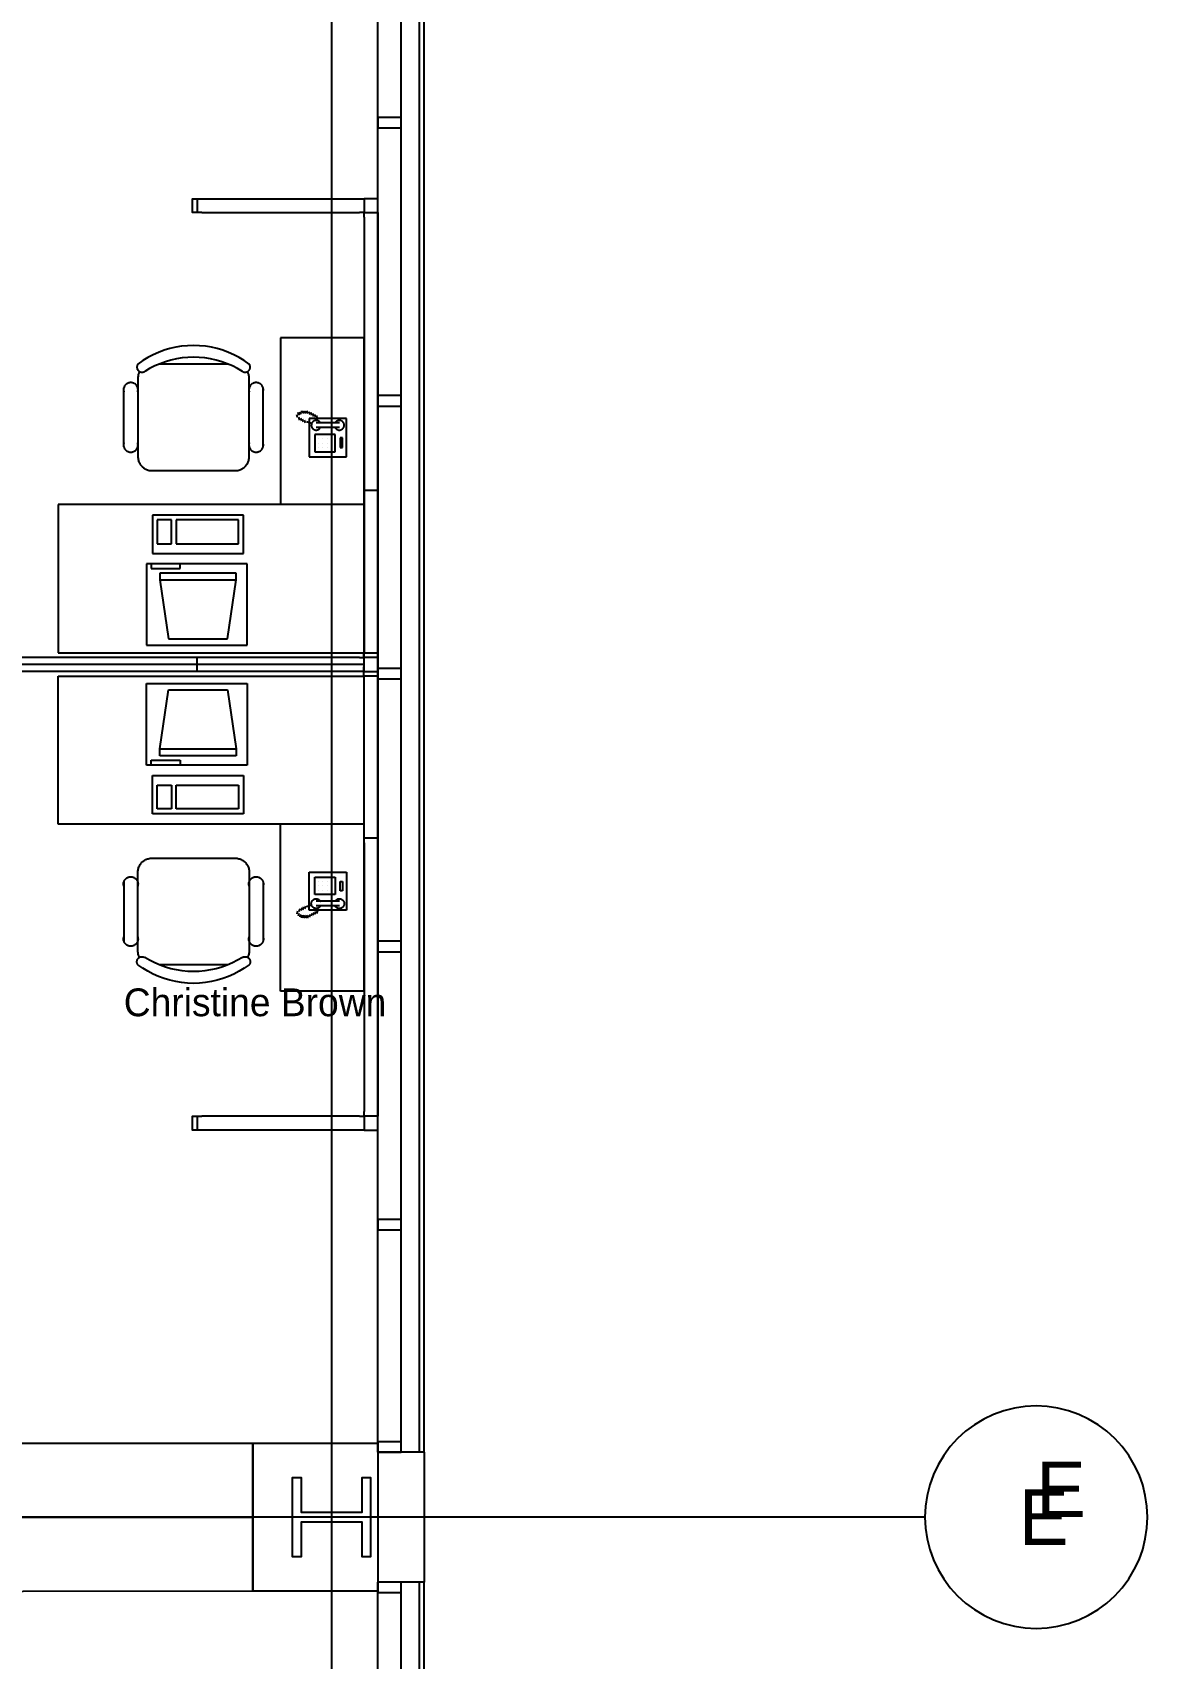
# Model space of a CAD drawing. Header units: millimetres. Extents: x 18694 to 89916, y 18694 to 89916.
# Drawn here: x 83807 to 89916, y 57747 to 66658 of the extents above; entities that cross this region are included whole.
import ezdxf

# ---------------------------------------------------------------- set-up
doc = ezdxf.new("R2010")
doc.units = ezdxf.units.MM
doc.layers.get('0').update_dxf_attribs({"linetype": 'CONTINUOUS'})
for name, color, linetype in [('E-B-FURR', 7, 'CONTINUOUS'), ('E-B-GLAZ', 7, 'CONTINUOUS'), ('E-B-MULL', 7, 'CONTINUOUS'), ('E-B-SHEL', 7, 'CONTINUOUS'), ('E-S-COLM', 7, 'CONTINUOUS'), ('EMPLOYEE', 7, 'CONTINUOUS'), ('FILE_CABINETS', 7, 'CONTINUOUS'), ('GRIDLN', 7, 'CONTINUOUS'), ('PANELS_201', 7, 'CONTINUOUS')]:
    doc.layers.add(name, color=color, linetype=linetype)

msp = doc.modelspace()

# ---------------------------------------------------------------- linework, layer by layer
for p, q in [((85623.4, 64985.880314), (85166.2, 64985.880314)), ((85166.2, 64985.880314), (85166.2, 64071.480314)), ((85623.4, 63258.680314), (85623.4, 64985.880314)), ((84878.515014, 64841.461009), (84500.557186, 64841.461009)), ((84307.469663, 64387.436009), (84307.469663, 64711.286009)), ((84384.7361, 64765.261009), (84384.7361, 64333.461009)), ((84994.3361, 64333.461009), (84994.3361, 64765.261009)), ((85070.5361, 64387.436009), (85070.5361, 64711.286009)), ((85259.767564, 64548.019001), (85254.687564, 64563.259001)), ((85267.00161, 64559.973317), (85261.92161, 64575.213317)), ((85272.08161, 64534.573317), (85267.00161, 64549.813317)), ((85277.16161, 64565.053317), (85272.08161, 64580.293317)), ((85282.24161, 64529.493317), (85277.16161, 64544.733317)), ((85287.32161, 64570.133317), (85282.24161, 64585.373317)), ((85292.40161, 64524.413317), (85287.32161, 64539.653317)), ((85297.48161, 64570.133317), (85292.40161, 64585.373317)), ((85302.56161, 64519.333317), (85297.48161, 64534.573317)), ((85307.64161, 64570.133317), (85302.56161, 64585.373317)), ((85336.543726, 64515.248045), (85307.64161, 64524.413317)), ((85317.80161, 64570.133317), (85312.72161, 64585.373317)), ((85322.292121, 64542.263279), (85322.292121, 64333.849107)), ((85528.135579, 64542.263279), (85322.292121, 64542.263279)), ((85327.96161, 64565.053317), (85322.88161, 64580.293317)), ((85338.12161, 64559.973317), (85333.04161, 64575.213317)), ((85348.28161, 64554.893317), (85343.20161, 64570.133317)), ((85358.44161, 64549.813317), (85353.36161, 64565.053317)), ((85488.394706, 64518.946401), (85361.394706, 64518.946401)), ((85368.60161, 64544.733317), (85363.52161, 64559.973317)), ((85528.135579, 64333.849107), (85528.135579, 64542.263279)), ((85354.133344, 64456.027311), (85354.133344, 64360.777311)), ((85465.258344, 64456.027311), (85354.133344, 64456.027311)), ((85488.394706, 64493.546401), (85361.394706, 64493.546401)), ((85373.977094, 64432.214811), (85373.977094, 64432.214811)), ((85397.789594, 64432.214811), (85397.789594, 64432.214811)), ((85421.602094, 64432.214811), (85421.602094, 64432.214811)), ((85445.414594, 64432.214811), (85445.414594, 64432.214811)), ((85465.258344, 64360.777311), (85465.258344, 64456.027311)), ((85493.039594, 64436.183561), (85493.039594, 64384.589811)), ((85504.945844, 64436.183561), (85493.039594, 64436.183561)), ((85504.945844, 64384.589811), (85504.945844, 64436.183561)), ((85354.133344, 64360.777311), (85465.258344, 64360.777311)), ((85373.977094, 64408.402311), (85373.977094, 64408.402311)), ((85373.977094, 64384.589811), (85373.977094, 64384.589811)), ((85397.789594, 64408.402311), (85397.789594, 64408.402311)), ((85397.789594, 64384.589811), (85397.789594, 64384.589811)), ((85421.602094, 64408.402311), (85421.602094, 64408.402311)), ((85421.602094, 64384.589811), (85421.602094, 64384.589811)), ((85445.414594, 64408.402311), (85445.414594, 64408.402311)), ((85445.414594, 64384.589811), (85445.414594, 64384.589811)), ((85493.039594, 64384.589811), (85504.945844, 64384.589811)), ((84460.9361, 64257.261009), (84918.1361, 64257.261009)), ((85322.292121, 64333.849107), (85528.135579, 64333.849107)), ((85623.4, 64071.480314), (83947, 64071.480314)), ((83947, 64071.480314), (83947, 63258.680314)), ((84962.736237, 64013.750718), (84463.802083, 64013.750718)), ((84463.802083, 64013.750718), (84463.802083, 63803.673179)), ((84568.840852, 63987.491025), (84490.061775, 63987.491025)), ((84490.061775, 63987.491025), (84490.061775, 63856.192564)), ((84568.840852, 63856.192564), (84568.840852, 63987.491025)), ((84936.476544, 63987.491025), (84595.100544, 63987.491025)), ((84595.100544, 63987.491025), (84595.100544, 63856.192564)), ((84936.476544, 63856.192564), (84936.476544, 63987.491025)), ((84962.736237, 63803.673179), (84962.736237, 64013.750718)), ((84490.061775, 63856.192564), (84568.840852, 63856.192564)), ((84595.100544, 63856.192564), (84936.476544, 63856.192564)), ((84983.251621, 63747.050718), (84431.798083, 63747.050718)), ((84431.798083, 63747.050718), (84431.798083, 63300.635948)), ((84458.057775, 63747.050718), (84458.057775, 63720.791025)), ((84458.057775, 63720.791025), (84615.615929, 63720.791025)), ((84463.802083, 63803.673179), (84962.736237, 63803.673179)), ((84615.615929, 63720.791025), (84615.615929, 63747.050718)), ((84983.251621, 63300.635948), (84983.251621, 63747.050718)), ((84504.324852, 63695.281427), (84504.324852, 63658.150718)), ((84923.424852, 63695.281427), (84504.324852, 63695.281427)), ((84504.324852, 63658.150718), (84923.424852, 63658.150718)), ((84504.324852, 63658.150718), (84553.100314, 63334.781547)), ((84876.057345, 63334.781547), (84923.424852, 63658.150718)), ((84923.424852, 63658.150718), (84923.424852, 63695.281427)), ((84431.798083, 63300.635948), (84983.251621, 63300.635948)), ((84553.100314, 63334.781547), (84876.057345, 63334.781547)), ((83947, 63258.680314), (85623.4, 63258.680314)), ((83946.966453, 62318.9), (83946.966453, 63131.7)), ((83946.966453, 63131.7), (85623.366453, 63131.7)), ((85623.366453, 63131.7), (85623.366453, 61404.5)), ((84431.764536, 62643.329596), (84431.764536, 63089.744365)), ((84431.764536, 63089.744365), (84983.218075, 63089.744365)), ((84504.291305, 62732.229596), (84553.066767, 63055.598767)), ((84553.066767, 63055.598767), (84876.023798, 63055.598767)), ((84876.023798, 63055.598767), (84923.391305, 62732.229596)), ((84983.218075, 63089.744365), (84983.218075, 62643.329596)), ((84458.024228, 62669.589288), (84615.582382, 62669.589288)), ((84458.024228, 62643.329596), (84458.024228, 62669.589288)), ((84504.291305, 62695.098887), (84504.291305, 62732.229596)), ((84504.291305, 62732.229596), (84923.391305, 62732.229596)), ((84923.391305, 62695.098887), (84504.291305, 62695.098887)), ((84615.582382, 62669.589288), (84615.582382, 62643.329596)), ((84923.391305, 62732.229596), (84923.391305, 62695.098887)), ((84983.218075, 62643.329596), (84431.764536, 62643.329596)), ((84463.768536, 62376.629596), (84463.768536, 62586.707134)), ((84463.768536, 62586.707134), (84962.70269, 62586.707134)), ((84962.70269, 62586.707134), (84962.70269, 62376.629596)), ((84490.028228, 62402.889288), (84490.028228, 62534.18775)), ((84490.028228, 62534.18775), (84568.807305, 62534.18775)), ((84568.807305, 62534.18775), (84568.807305, 62402.889288)), ((84595.066998, 62402.889288), (84595.066998, 62534.18775)), ((84595.066998, 62534.18775), (84936.442998, 62534.18775)), ((84936.442998, 62534.18775), (84936.442998, 62402.889288)), ((84568.807305, 62402.889288), (84490.028228, 62402.889288)), ((84936.442998, 62402.889288), (84595.066998, 62402.889288)), ((85623.366453, 62318.9), (83946.966453, 62318.9)), ((84962.70269, 62376.629596), (84463.768536, 62376.629596)), ((85166.166453, 61404.5), (85166.166453, 62318.9)), ((84460.902553, 62133.119305), (84918.102553, 62133.119305)), ((84384.702553, 61625.119305), (84384.702553, 62056.919305)), ((84994.302553, 62056.919305), (84994.302553, 61625.119305)), ((85322.258574, 61848.117035), (85322.258574, 62056.531206)), ((85322.258574, 62056.531206), (85528.102033, 62056.531206)), ((85354.099797, 61934.353002), (85354.099797, 62029.603002)), ((85354.099797, 62029.603002), (85465.224797, 62029.603002)), ((85465.224797, 62029.603002), (85465.224797, 61934.353002)), ((85528.102033, 62056.531206), (85528.102033, 61848.117035)), ((84307.436116, 62002.944305), (84307.436116, 61679.094305)), ((85070.502553, 62002.944305), (85070.502553, 61679.094305)), ((85373.943547, 62005.790502), (85373.943547, 62005.790502)), ((85373.943547, 61981.978002), (85373.943547, 61981.978002)), ((85373.943547, 61958.165502), (85373.943547, 61958.165502)), ((85397.756047, 62005.790502), (85397.756047, 62005.790502)), ((85397.756047, 61981.978002), (85397.756047, 61981.978002)), ((85397.756047, 61958.165502), (85397.756047, 61958.165502)), ((85421.568547, 62005.790502), (85421.568547, 62005.790502)), ((85421.568547, 61981.978002), (85421.568547, 61981.978002)), ((85421.568547, 61958.165502), (85421.568547, 61958.165502)), ((85445.381047, 62005.790502), (85445.381047, 62005.790502)), ((85445.381047, 61981.978002), (85445.381047, 61981.978002)), ((85445.381047, 61958.165502), (85445.381047, 61958.165502)), ((85493.006047, 61954.196752), (85493.006047, 62005.790502)), ((85493.006047, 62005.790502), (85504.912297, 62005.790502)), ((85504.912297, 61954.196752), (85493.006047, 61954.196752)), ((85504.912297, 62005.790502), (85504.912297, 61954.196752)), ((85272.048064, 61855.806997), (85266.968064, 61840.566997)), ((85282.208064, 61860.886997), (85277.128064, 61845.646997)), ((85292.368064, 61865.966997), (85287.288064, 61850.726997)), ((85302.528064, 61871.046997), (85297.448064, 61855.806997)), ((85336.510179, 61875.132268), (85307.608064, 61865.966997)), ((85528.102033, 61848.117035), (85322.258574, 61848.117035)), ((85465.224797, 61934.353002), (85354.099797, 61934.353002)), ((85488.361159, 61896.833912), (85361.361159, 61896.833912)), ((85488.361159, 61871.433912), (85361.361159, 61871.433912)), ((85368.568064, 61845.646997), (85363.488064, 61830.406997)), ((85259.734017, 61842.361312), (85254.654017, 61827.121312)), ((85266.968064, 61830.406997), (85261.888064, 61815.166997)), ((85277.128064, 61825.326997), (85272.048064, 61810.086997)), ((85287.288064, 61820.246997), (85282.208064, 61805.006997)), ((85297.448064, 61820.246997), (85292.368064, 61805.006997)), ((85307.608064, 61820.246997), (85302.528064, 61805.006997)), ((85317.768064, 61820.246997), (85312.688064, 61805.006997)), ((85327.928064, 61825.326997), (85322.848064, 61810.086997)), ((85338.088064, 61830.406997), (85333.008064, 61815.166997)), ((85348.248064, 61835.486997), (85343.168064, 61820.246997)), ((85358.408064, 61840.566997), (85353.328064, 61825.326997)), ((84878.481468, 61548.919305), (84500.523639, 61548.919305)), ((85623.366453, 61404.5), (85166.166453, 61404.5))]:
    msp.add_line(p, q)
for points in [[(84994.3361, 64841.461009), (84967.571399, 64860.22024), (84939.655769, 64877.219522), (84910.704766, 64892.388485), (84880.838234, 64905.664338), (84850.179805, 64916.992124), (84818.85639, 64926.324952), (84786.997653, 64933.62419), (84754.735473, 64938.859621), (84722.2034, 64942.009574), (84689.5361, 64943.061009), (84656.8688, 64942.009574), (84624.336727, 64938.859621), (84592.074547, 64933.62419), (84560.21581, 64926.324952), (84528.892395, 64916.992124), (84498.233966, 64905.664338), (84468.367434, 64892.388485), (84439.416431, 64877.219522), (84411.500801, 64860.22024), (84384.7361, 64841.461009)], [(84957.017347, 64800.869239), (84930.028586, 64816.844911), (84902.089289, 64831.093107), (84873.309887, 64843.557511), (84843.804128, 64854.188859), (84813.688632, 64862.94513), (84783.08243, 64869.791716), (84752.10649, 64874.701555), (84720.883244, 64877.655243), (84689.5361, 64878.641104), (84658.188956, 64877.655243), (84626.96571, 64874.701555), (84595.98977, 64869.791716), (84565.383568, 64862.94513), (84535.268072, 64854.188859), (84505.762313, 64843.557511), (84476.982911, 64831.093107), (84449.043614, 64816.844911), (84422.054853, 64800.869239)], [(84384.7361, 64841.461009), (84383.710865, 64839.988332), (84382.782564, 64838.452708), (84381.955049, 64836.860508), (84381.231751, 64835.218338), (84380.615672, 64833.53301), (84380.109369, 64831.811517), (84379.71494, 64830.061), (84379.434024, 64828.288722), (84379.267785, 64826.502036), (84379.216913, 64824.708354), (84379.281619, 64822.915117), (84379.461635, 64821.129767), (84379.756213, 64819.359708), (84380.164132, 64817.612286), (84380.683699, 64815.894749), (84381.312759, 64814.214224), (84382.048702, 64812.577681), (84382.888475, 64810.991912), (84383.828593, 64809.463494), (84384.865157, 64807.998769), (84385.993865, 64806.603814), (84387.210036, 64805.284416), (84388.508623, 64804.046048), (84389.88424, 64802.893849), (84391.331178, 64801.832599), (84392.843435, 64800.8667), (84394.414738, 64800.00016), (84396.038566, 64799.236574), (84397.708184, 64798.57911), (84399.416664, 64798.030495), (84401.156919, 64797.593005), (84402.921728, 64797.268456), (84404.70377, 64797.058194), (84406.495651, 64796.963092), (84408.289938, 64796.983543), (84410.079186, 64797.119463), (84411.855972, 64797.370288), (84413.612925, 64797.734978), (84415.342756, 64798.21202), (84417.038288, 64798.799434), (84418.692486, 64799.494783), (84420.298488, 64800.295183), (84421.849631, 64801.197312)], [(84393.397803, 64800.545827), (84391.397909, 64796.419956), (84389.649781, 64792.181273), (84388.159746, 64787.845125), (84386.933201, 64783.42721), (84385.974585, 64778.943524), (84385.287369, 64774.4103), (84384.874042, 64769.843951), (84384.7361, 64765.261009)], [(84957.222569, 64801.197312), (84958.773712, 64800.295183), (84960.379714, 64799.494783), (84962.033913, 64798.799434), (84963.729444, 64798.21202), (84965.459275, 64797.734978), (84967.216228, 64797.370288), (84968.993014, 64797.119463), (84970.782262, 64796.983543), (84972.576549, 64796.963092), (84974.36843, 64797.058194), (84976.150472, 64797.268456), (84977.915281, 64797.593005), (84979.655536, 64798.030495), (84981.364016, 64798.57911), (84983.033634, 64799.236574), (84984.657462, 64800.00016), (84986.228765, 64800.8667), (84987.741022, 64801.832599), (84989.18796, 64802.893849), (84990.563577, 64804.046048), (84991.862164, 64805.284416), (84993.078335, 64806.603814), (84994.207043, 64807.998769), (84995.243607, 64809.463494), (84996.183725, 64810.991912), (84997.023498, 64812.577681), (84997.759441, 64814.214224), (84998.388501, 64815.894749), (84998.908068, 64817.612286), (84999.315987, 64819.359708), (84999.610565, 64821.129767), (84999.790581, 64822.915117), (84999.855287, 64824.708354), (84999.804415, 64826.502036), (84999.638176, 64828.288722), (84999.35726, 64830.061), (84998.962831, 64831.811517), (84998.456528, 64833.53301), (84997.840449, 64835.218338), (84997.117151, 64836.860508), (84996.289636, 64838.452708), (84995.361335, 64839.988332), (84994.3361, 64841.461009)], [(84994.3361, 64765.261009), (84994.198158, 64769.843951), (84993.784831, 64774.4103), (84993.097615, 64778.943524), (84992.138999, 64783.42721), (84990.912454, 64787.845125), (84989.422419, 64792.181273), (84987.674291, 64796.419956), (84985.674397, 64800.545827)], [(84383.669663, 64689.061009), (84384.311641, 64691.562074), (84384.789622, 64694.099591), (84385.101583, 64696.66282), (84385.246204, 64699.24091), (84385.222872, 64701.822947), (84385.031686, 64704.398003), (84384.673456, 64706.955175), (84384.149698, 64709.483641), (84383.462628, 64711.972697), (84382.615156, 64714.411806), (84381.610868, 64716.790643), (84380.454017, 64719.09914), (84379.149498, 64721.327523), (84377.702834, 64723.466361), (84376.120149, 64725.506598), (84374.408143, 64727.4396), (84372.574061, 64729.257183), (84370.625669, 64730.951653), (84368.571214, 64732.515838), (84366.419392, 64733.943117), (84364.179312, 64735.227447), (84361.860457, 64736.363392), (84359.472642, 64737.346144), (84357.025975, 64738.171542), (84354.530812, 64738.836093), (84351.997717, 64739.336984), (84349.437412, 64739.672093), (84346.860734, 64739.840003), (84344.278591, 64739.840003), (84341.701914, 64739.672093), (84339.141608, 64739.336984), (84336.608513, 64738.836093), (84334.113351, 64738.171542), (84331.666684, 64737.346144), (84329.278869, 64736.363392), (84326.960014, 64735.227447), (84324.719934, 64733.943117), (84322.568112, 64732.515838), (84320.513656, 64730.951653), (84318.565264, 64729.257183), (84316.731183, 64727.4396), (84315.019176, 64725.506598), (84313.436491, 64723.466361), (84311.989828, 64721.327523), (84310.685309, 64719.09914), (84309.528457, 64716.790643), (84308.52417, 64714.411806), (84307.676698, 64711.972697), (84306.989628, 64709.483641), (84306.465869, 64706.955175), (84306.107639, 64704.398003), (84305.916453, 64701.822947), (84305.893122, 64699.24091), (84306.037742, 64696.66282), (84306.349704, 64694.099591), (84306.827685, 64691.562074), (84307.469663, 64689.061009)], [(85070.5361, 64689.061009), (85071.178078, 64691.562074), (85071.656059, 64694.099591), (85071.96802, 64696.66282), (85072.112641, 64699.24091), (85072.089309, 64701.822947), (85071.898124, 64704.398003), (85071.539893, 64706.955175), (85071.016135, 64709.483641), (85070.329065, 64711.972697), (85069.481593, 64714.411806), (85068.477305, 64716.790643), (85067.320454, 64719.09914), (85066.015935, 64721.327523), (85064.569271, 64723.466361), (85062.986586, 64725.506598), (85061.27458, 64727.4396), (85059.440499, 64729.257183), (85057.492106, 64730.951653), (85055.437651, 64732.515838), (85053.285829, 64733.943117), (85051.045749, 64735.227447), (85048.726894, 64736.363392), (85046.339079, 64737.346144), (85043.892412, 64738.171542), (85041.39725, 64738.836093), (85038.864155, 64739.336984), (85036.303849, 64739.672093), (85033.727171, 64739.840003), (85031.145029, 64739.840003), (85028.568351, 64739.672093), (85026.008046, 64739.336984), (85023.47495, 64738.836093), (85020.979788, 64738.171542), (85018.533121, 64737.346144), (85016.145306, 64736.363392), (85013.826451, 64735.227447), (85011.586371, 64733.943117), (85009.434549, 64732.515838), (85007.380094, 64730.951653), (85005.431701, 64729.257183), (85003.59762, 64727.4396), (85001.885614, 64725.506598), (85000.302929, 64723.466361), (84998.856265, 64721.327523), (84997.551746, 64719.09914), (84996.394895, 64716.790643), (84995.390607, 64714.411806), (84994.543135, 64711.972697), (84993.856065, 64709.483641), (84993.332307, 64706.955175), (84992.974076, 64704.398003), (84992.782891, 64701.822947), (84992.759559, 64699.24091), (84992.90418, 64696.66282), (84993.216141, 64694.099591), (84993.694122, 64691.562074), (84994.3361, 64689.061009)], [(85384.793508, 64518.946401), (85383.915032, 64520.446008), (85382.940586, 64521.885103), (85381.874321, 64523.257553), (85380.720782, 64524.55751), (85379.484885, 64525.779434), (85378.171896, 64526.918117), (85376.78741, 64527.968708), (85375.337328, 64528.926728), (85373.82783, 64529.788096), (85372.265347, 64530.54914), (85370.656539, 64531.206617), (85369.008262, 64531.757726), (85367.327539, 64532.200119), (85365.621533, 64532.531908), (85363.897515, 64532.751682), (85362.16283, 64532.858503), (85360.424873, 64532.851915), (85358.691048, 64532.731948), (85356.968745, 64532.499112), (85355.265304, 64532.1544), (85353.587983, 64531.69928), (85351.94393, 64531.135692), (85350.340152, 64530.466038), (85348.783483, 64529.693171), (85347.280558, 64528.820386), (85345.83778, 64527.851401), (85344.461298, 64526.790346), (85343.156978, 64525.641742), (85341.930379, 64524.410485), (85340.786727, 64523.101821), (85339.730897, 64521.721328), (85338.767388, 64520.274887), (85337.900305, 64518.768665), (85337.133344, 64517.209078), (85336.469773, 64515.602773), (85335.912421, 64513.956596), (85335.463662, 64512.277562), (85335.125408, 64510.572826), (85334.899102, 64508.849653), (85334.785707, 64507.115386), (85334.785707, 64505.377416), (85334.899102, 64503.643149), (85335.125408, 64501.919976), (85335.463662, 64500.21524), (85335.912421, 64498.536206), (85336.469773, 64496.89003), (85337.133344, 64495.283725), (85337.900305, 64493.724138), (85338.767388, 64492.217915), (85339.730897, 64490.771475), (85340.786727, 64489.390981), (85341.930379, 64488.082318), (85343.156978, 64486.85106), (85344.461298, 64485.702457), (85345.83778, 64484.641402), (85347.280558, 64483.672417), (85348.783483, 64482.799631), (85350.340152, 64482.026765), (85351.94393, 64481.357111), (85353.587983, 64480.793523), (85355.265304, 64480.338403), (85356.968745, 64479.993691), (85358.691048, 64479.760855), (85360.424873, 64479.640887), (85362.16283, 64479.6343), (85363.897515, 64479.741121), (85365.621533, 64479.960894), (85367.327539, 64480.292684), (85369.008262, 64480.735076), (85370.656539, 64481.286185), (85372.265347, 64481.943663), (85373.82783, 64482.704707), (85375.337328, 64483.566075), (85376.78741, 64484.524095), (85378.171896, 64485.574685), (85379.484885, 64486.713369), (85380.720782, 64487.935292), (85381.874321, 64489.235249), (85382.940586, 64490.6077), (85383.915032, 64492.046795), (85384.793508, 64493.546401)], [(85464.995903, 64493.546401), (85465.874379, 64492.046795), (85466.848825, 64490.6077), (85467.91509, 64489.235249), (85469.068629, 64487.935292), (85470.304527, 64486.713369), (85471.617516, 64485.574685), (85473.002001, 64484.524095), (85474.452083, 64483.566075), (85475.961581, 64482.704707), (85477.524064, 64481.943663), (85479.132872, 64481.286185), (85480.78115, 64480.735076), (85482.461872, 64480.292684), (85484.167878, 64479.960894), (85485.891897, 64479.741121), (85487.626581, 64479.6343), (85489.364538, 64479.640887), (85491.098363, 64479.760855), (85492.820666, 64479.993691), (85494.524108, 64480.338403), (85496.201429, 64480.793523), (85497.845481, 64481.357111), (85499.449259, 64482.026765), (85501.005928, 64482.799631), (85502.508853, 64483.672417), (85503.951631, 64484.641402), (85505.328113, 64485.702457), (85506.632433, 64486.85106), (85507.859032, 64488.082318), (85509.002684, 64489.390981), (85510.058514, 64490.771475), (85511.022024, 64492.217915), (85511.889106, 64493.724138), (85512.656067, 64495.283725), (85513.319638, 64496.89003), (85513.87699, 64498.536206), (85514.32575, 64500.21524), (85514.664003, 64501.919976), (85514.89031, 64503.643149), (85515.003704, 64505.377416), (85515.003704, 64507.115386), (85514.89031, 64508.849653), (85514.664003, 64510.572826), (85514.32575, 64512.277562), (85513.87699, 64513.956596), (85513.319638, 64515.602773), (85512.656067, 64517.209078), (85511.889106, 64518.768665), (85511.022024, 64520.274887), (85510.058514, 64521.721328), (85509.002684, 64523.101821), (85507.859032, 64524.410485), (85506.632433, 64525.641742), (85505.328113, 64526.790346), (85503.951631, 64527.851401), (85502.508853, 64528.820386), (85501.005928, 64529.693171), (85499.449259, 64530.466038), (85497.845481, 64531.135692), (85496.201429, 64531.69928), (85494.524108, 64532.1544), (85492.820666, 64532.499112), (85491.098363, 64532.731948), (85489.364538, 64532.851915), (85487.626581, 64532.858503), (85485.891897, 64532.751682), (85484.167878, 64532.531908), (85482.461872, 64532.200119), (85480.78115, 64531.757726), (85479.132872, 64531.206617), (85477.524064, 64530.54914), (85475.961581, 64529.788096), (85474.452083, 64528.926728), (85473.002001, 64527.968708), (85471.617516, 64526.918117), (85470.304527, 64525.779434), (85469.068629, 64524.55751), (85467.91509, 64523.257553), (85466.848825, 64521.885103), (85465.874379, 64520.446008), (85464.995903, 64518.946401)], [(84307.469663, 64409.661009), (84306.827685, 64407.159943), (84306.349704, 64404.622426), (84306.037742, 64402.059197), (84305.893122, 64399.481107), (84305.916453, 64396.89907), (84306.107639, 64394.324015), (84306.465869, 64391.766842), (84306.989628, 64389.238376), (84307.676698, 64386.74932), (84308.52417, 64384.310212), (84309.528457, 64381.931374), (84310.685309, 64379.622877), (84311.989828, 64377.394494), (84313.436491, 64375.255656), (84315.019176, 64373.215419), (84316.731183, 64371.282417), (84318.565264, 64369.464834), (84320.513656, 64367.770364), (84322.568112, 64366.206179), (84324.719934, 64364.7789), (84326.960014, 64363.49457), (84329.278869, 64362.358625), (84331.666684, 64361.375873), (84334.113351, 64360.550475), (84336.608513, 64359.885924), (84339.141608, 64359.385034), (84341.701914, 64359.049924), (84344.278591, 64358.882014), (84346.860734, 64358.882014), (84349.437412, 64359.049924), (84351.997717, 64359.385034), (84354.530812, 64359.885924), (84357.025975, 64360.550475), (84359.472642, 64361.375873), (84361.860457, 64362.358625), (84364.179312, 64363.49457), (84366.419392, 64364.7789), (84368.571214, 64366.206179), (84370.625669, 64367.770364), (84372.574061, 64369.464834), (84374.408143, 64371.282417), (84376.120149, 64373.215419), (84377.702834, 64375.255656), (84379.149498, 64377.394494), (84380.454017, 64379.622877), (84381.610868, 64381.931374), (84382.615156, 64384.310212), (84383.462628, 64386.74932), (84384.149698, 64389.238376), (84384.673456, 64391.766842), (84385.031686, 64394.324015), (84385.222872, 64396.89907), (84385.246204, 64399.481107), (84385.101583, 64402.059197), (84384.789622, 64404.622426), (84384.311641, 64407.159943), (84383.669663, 64409.661009)], [(84994.3361, 64409.661009), (84993.694122, 64407.159943), (84993.216141, 64404.622426), (84992.90418, 64402.059197), (84992.759559, 64399.481107), (84992.782891, 64396.89907), (84992.974076, 64394.324015), (84993.332307, 64391.766842), (84993.856065, 64389.238376), (84994.543135, 64386.74932), (84995.390607, 64384.310212), (84996.394895, 64381.931374), (84997.551746, 64379.622877), (84998.856265, 64377.394494), (85000.302929, 64375.255656), (85001.885614, 64373.215419), (85003.59762, 64371.282417), (85005.431701, 64369.464834), (85007.380094, 64367.770364), (85009.434549, 64366.206179), (85011.586371, 64364.7789), (85013.826451, 64363.49457), (85016.145306, 64362.358625), (85018.533121, 64361.375873), (85020.979788, 64360.550475), (85023.47495, 64359.885924), (85026.008046, 64359.385034), (85028.568351, 64359.049924), (85031.145029, 64358.882014), (85033.727171, 64358.882014), (85036.303849, 64359.049924), (85038.864155, 64359.385034), (85041.39725, 64359.885924), (85043.892412, 64360.550475), (85046.339079, 64361.375873), (85048.726894, 64362.358625), (85051.045749, 64363.49457), (85053.285829, 64364.7789), (85055.437651, 64366.206179), (85057.492106, 64367.770364), (85059.440499, 64369.464834), (85061.27458, 64371.282417), (85062.986586, 64373.215419), (85064.569271, 64375.255656), (85066.015935, 64377.394494), (85067.320454, 64379.622877), (85068.477305, 64381.931374), (85069.481593, 64384.310212), (85070.329065, 64386.74932), (85071.016135, 64389.238376), (85071.539893, 64391.766842), (85071.898124, 64394.324015), (85072.089309, 64396.89907), (85072.112641, 64399.481107), (85071.96802, 64402.059197), (85071.656059, 64404.622426), (85071.178078, 64407.159943), (85070.5361, 64409.661009)], [(84384.7361, 64333.461009), (84384.89925, 64328.47729), (84385.388002, 64323.514913), (84386.200262, 64318.595126), (84387.332552, 64313.738997), (84388.780024, 64308.967321), (84390.53648, 64304.300531), (84392.594397, 64299.75861), (84394.944964, 64295.361009), (84397.578116, 64291.126557), (84400.482575, 64287.073388), (84403.645907, 64283.218857), (84407.054563, 64279.579472), (84410.693949, 64276.170815), (84414.548479, 64273.007484), (84418.601648, 64270.103024), (84422.8361, 64267.469873), (84427.233702, 64265.119306), (84431.775622, 64263.061388), (84436.442413, 64261.304933), (84441.214089, 64259.857461), (84446.070217, 64258.72517), (84450.990004, 64257.91291), (84455.952382, 64257.424159), (84460.9361, 64257.261009)], [(84918.1361, 64257.261009), (84923.119818, 64257.424159), (84928.082196, 64257.91291), (84933.001983, 64258.72517), (84937.858111, 64259.857461), (84942.629787, 64261.304933), (84947.296578, 64263.061388), (84951.838498, 64265.119306), (84956.2361, 64267.469873), (84960.470552, 64270.103024), (84964.523721, 64273.007484), (84968.378251, 64276.170815), (84972.017637, 64279.579472), (84975.426293, 64283.218857), (84978.589625, 64287.073388), (84981.494084, 64291.126557), (84984.127236, 64295.361009), (84986.477803, 64299.75861), (84988.53572, 64304.300531), (84990.292176, 64308.967321), (84991.739648, 64313.738997), (84992.871938, 64318.595126), (84993.684198, 64323.514913), (84994.17295, 64328.47729), (84994.3361, 64333.461009)], [(84384.702553, 62056.919305), (84384.865704, 62061.903024), (84385.354455, 62066.865401), (84386.166715, 62071.785188), (84387.299005, 62076.641316), (84388.746478, 62081.412992), (84390.502933, 62086.079783), (84392.560851, 62090.621703), (84394.911418, 62095.019305), (84397.544569, 62099.253757), (84400.449029, 62103.306926), (84403.61236, 62107.161456), (84407.021017, 62110.800842), (84410.660402, 62114.209498), (84414.514933, 62117.37283), (84418.568102, 62120.27729), (84422.802553, 62122.910441), (84427.200155, 62125.261008), (84431.742076, 62127.318925), (84436.408866, 62129.075381), (84441.180542, 62130.522853), (84446.036671, 62131.655143), (84450.956458, 62132.467404), (84455.918835, 62132.956155), (84460.902553, 62133.119305)], [(84918.102553, 62133.119305), (84923.086272, 62132.956155), (84928.048649, 62132.467404), (84932.968436, 62131.655143), (84937.824565, 62130.522853), (84942.596241, 62129.075381), (84947.263031, 62127.318925), (84951.804952, 62125.261008), (84956.202553, 62122.910441), (84960.437005, 62120.27729), (84964.490174, 62117.37283), (84968.344705, 62114.209498), (84971.98409, 62110.800842), (84975.392747, 62107.161456), (84978.556078, 62103.306926), (84981.460538, 62099.253757), (84984.093689, 62095.019305), (84986.444256, 62090.621703), (84988.502174, 62086.079783), (84990.258629, 62081.412992), (84991.706101, 62076.641316), (84992.838392, 62071.785188), (84993.650652, 62066.865401), (84994.139403, 62061.903024), (84994.302553, 62056.919305)], [(84307.436116, 61980.719305), (84306.794138, 61983.22037), (84306.316157, 61985.757888), (84306.004196, 61988.321117), (84305.859575, 61990.899206), (84305.882907, 61993.481244), (84306.074093, 61996.056299), (84306.432323, 61998.613472), (84306.956081, 62001.141938), (84307.643151, 62003.630993), (84308.490623, 62006.070102), (84309.494911, 62008.44894), (84310.651762, 62010.757436), (84311.956281, 62012.98582), (84313.402945, 62015.124657), (84314.98563, 62017.164895), (84316.697636, 62019.097896), (84318.531718, 62020.915479), (84320.48011, 62022.60995), (84322.534565, 62024.174135), (84324.686387, 62025.601414), (84326.926467, 62026.885744), (84329.245322, 62028.021689), (84331.633138, 62029.004441), (84334.079805, 62029.829839), (84336.574967, 62030.49439), (84339.108062, 62030.99528), (84341.668367, 62031.33039), (84344.245045, 62031.4983), (84346.827188, 62031.4983), (84349.403865, 62031.33039), (84351.964171, 62030.99528), (84354.497266, 62030.49439), (84356.992428, 62029.829839), (84359.439095, 62029.004441), (84361.82691, 62028.021689), (84364.145765, 62026.885744), (84366.385845, 62025.601414), (84368.537667, 62024.174135), (84370.592123, 62022.60995), (84372.540515, 62020.915479), (84374.374596, 62019.097896), (84376.086603, 62017.164895), (84377.669288, 62015.124657), (84379.115951, 62012.98582), (84380.42047, 62010.757436), (84381.577322, 62008.44894), (84382.581609, 62006.070102), (84383.429082, 62003.630993), (84384.116151, 62001.141938), (84384.63991, 61998.613472), (84384.99814, 61996.056299), (84385.189326, 61993.481244), (84385.212657, 61990.899206), (84385.068037, 61988.321117), (84384.756075, 61985.757888), (84384.278094, 61983.22037), (84383.636116, 61980.719305)], [(84994.302553, 61980.719305), (84993.660576, 61983.22037), (84993.182594, 61985.757888), (84992.870633, 61988.321117), (84992.726012, 61990.899206), (84992.749344, 61993.481244), (84992.94053, 61996.056299), (84993.29876, 61998.613472), (84993.822519, 62001.141938), (84994.509588, 62003.630993), (84995.35706, 62006.070102), (84996.361348, 62008.44894), (84997.5182, 62010.757436), (84998.822718, 62012.98582), (85000.269382, 62015.124657), (85001.852067, 62017.164895), (85003.564074, 62019.097896), (85005.398155, 62020.915479), (85007.346547, 62022.60995), (85009.401002, 62024.174135), (85011.552824, 62025.601414), (85013.792904, 62026.885744), (85016.11176, 62028.021689), (85018.499575, 62029.004441), (85020.946242, 62029.829839), (85023.441404, 62030.49439), (85025.974499, 62030.99528), (85028.534804, 62031.33039), (85031.111482, 62031.4983), (85033.693625, 62031.4983), (85036.270303, 62031.33039), (85038.830608, 62030.99528), (85041.363703, 62030.49439), (85043.858865, 62029.829839), (85046.305532, 62029.004441), (85048.693347, 62028.021689), (85051.012203, 62026.885744), (85053.252283, 62025.601414), (85055.404105, 62024.174135), (85057.45856, 62022.60995), (85059.406952, 62020.915479), (85061.241033, 62019.097896), (85062.95304, 62017.164895), (85064.535725, 62015.124657), (85065.982389, 62012.98582), (85067.286907, 62010.757436), (85068.443759, 62008.44894), (85069.448046, 62006.070102), (85070.295519, 62003.630993), (85070.982588, 62001.141938), (85071.506347, 61998.613472), (85071.864577, 61996.056299), (85072.055763, 61993.481244), (85072.079095, 61990.899206), (85071.934474, 61988.321117), (85071.622512, 61985.757888), (85071.144531, 61983.22037), (85070.502553, 61980.719305)], [(85384.759961, 61871.433912), (85383.881486, 61869.934305), (85382.907039, 61868.49521), (85381.840775, 61867.12276), (85380.687236, 61865.822803), (85379.451338, 61864.60088), (85378.138349, 61863.462196), (85376.753864, 61862.411606), (85375.303782, 61861.453586), (85373.794283, 61860.592218), (85372.231801, 61859.831174), (85370.622993, 61859.173696), (85368.974715, 61858.622587), (85367.293992, 61858.180195), (85365.587987, 61857.848405), (85363.863968, 61857.628632), (85362.129284, 61857.521811), (85360.391326, 61857.528398), (85358.657502, 61857.648366), (85356.935199, 61857.881202), (85355.231757, 61858.225914), (85353.554436, 61858.681034), (85351.910383, 61859.244622), (85350.306606, 61859.914276), (85348.749937, 61860.687142), (85347.247011, 61861.559928), (85345.804233, 61862.528913), (85344.427752, 61863.589968), (85343.123432, 61864.738571), (85341.896833, 61865.969829), (85340.753181, 61867.278492), (85339.697351, 61868.658986), (85338.733841, 61870.105426), (85337.866758, 61871.611649), (85337.099797, 61873.171236), (85336.436227, 61874.77754), (85335.878874, 61876.423717), (85335.430115, 61878.102751), (85335.091862, 61879.807487), (85334.865555, 61881.53066), (85334.75216, 61883.264927), (85334.75216, 61885.002897), (85334.865555, 61886.737164), (85335.091862, 61888.460337), (85335.430115, 61890.165073), (85335.878874, 61891.844107), (85336.436227, 61893.490284), (85337.099797, 61895.096589), (85337.866758, 61896.656175), (85338.733841, 61898.162398), (85339.697351, 61899.608839), (85340.753181, 61900.989332), (85341.896833, 61902.297996), (85343.123432, 61903.529253), (85344.427752, 61904.677857), (85345.804233, 61905.738912), (85347.247011, 61906.707897), (85348.749937, 61907.580682), (85350.306606, 61908.353549), (85351.910383, 61909.023203), (85353.554436, 61909.586791), (85355.231757, 61910.041911), (85356.935199, 61910.386623), (85358.657502, 61910.619459), (85360.391326, 61910.739426), (85362.129284, 61910.746013), (85363.863968, 61910.639193), (85365.587987, 61910.419419), (85367.293992, 61910.087629), (85368.974715, 61909.645237), (85370.622993, 61909.094128), (85372.231801, 61908.436651), (85373.794283, 61907.675606), (85375.303782, 61906.814239), (85376.753864, 61905.856219), (85378.138349, 61904.805628), (85379.451338, 61903.666945), (85380.687236, 61902.445021), (85381.840775, 61901.145064), (85382.907039, 61899.772614), (85383.881486, 61898.333519), (85384.759961, 61896.833912)], [(85464.962357, 61896.833912), (85465.840832, 61898.333519), (85466.815279, 61899.772614), (85467.881544, 61901.145064), (85469.035083, 61902.445021), (85470.27098, 61903.666945), (85471.583969, 61904.805628), (85472.968455, 61905.856219), (85474.418536, 61906.814239), (85475.928035, 61907.675606), (85477.490517, 61908.436651), (85479.099325, 61909.094128), (85480.747603, 61909.645237), (85482.428326, 61910.087629), (85484.134332, 61910.419419), (85485.85835, 61910.639193), (85487.593034, 61910.746013), (85489.330992, 61910.739426), (85491.064817, 61910.619459), (85492.787119, 61910.386623), (85494.490561, 61910.041911), (85496.167882, 61909.586791), (85497.811935, 61909.023203), (85499.415713, 61908.353549), (85500.972381, 61907.580682), (85502.475307, 61906.707897), (85503.918085, 61905.738912), (85505.294567, 61904.677857), (85506.598886, 61903.529253), (85507.825486, 61902.297996), (85508.969137, 61900.989332), (85510.024968, 61899.608839), (85510.988477, 61898.162398), (85511.85556, 61896.656175), (85512.622521, 61895.096589), (85513.286091, 61893.490284), (85513.843444, 61891.844107), (85514.292203, 61890.165073), (85514.630457, 61888.460337), (85514.856763, 61886.737164), (85514.970158, 61885.002897), (85514.970158, 61883.264927), (85514.856763, 61881.53066), (85514.630457, 61879.807487), (85514.292203, 61878.102751), (85513.843444, 61876.423717), (85513.286091, 61874.77754), (85512.622521, 61873.171236), (85511.85556, 61871.611649), (85510.988477, 61870.105426), (85510.024968, 61868.658986), (85508.969137, 61867.278492), (85507.825486, 61865.969829), (85506.598886, 61864.738571), (85505.294567, 61863.589968), (85503.918085, 61862.528913), (85502.475307, 61861.559928), (85500.972381, 61860.687142), (85499.415713, 61859.914276), (85497.811935, 61859.244622), (85496.167882, 61858.681034), (85494.490561, 61858.225914), (85492.787119, 61857.881202), (85491.064817, 61857.648366), (85489.330992, 61857.528398), (85487.593034, 61857.521811), (85485.85835, 61857.628632), (85484.134332, 61857.848405), (85482.428326, 61858.180195), (85480.747603, 61858.622587), (85479.099325, 61859.173696), (85477.490517, 61859.831174), (85475.928035, 61860.592218), (85474.418536, 61861.453586), (85472.968455, 61862.411606), (85471.583969, 61863.462196), (85470.27098, 61864.60088), (85469.035083, 61865.822803), (85467.881544, 61867.12276), (85466.815279, 61868.49521), (85465.840832, 61869.934305), (85464.962357, 61871.433912)], [(84383.636116, 61701.319305), (84384.278094, 61698.81824), (84384.756075, 61696.280722), (84385.068037, 61693.717494), (84385.212657, 61691.139404), (84385.189326, 61688.557366), (84384.99814, 61685.982311), (84384.63991, 61683.425138), (84384.116151, 61680.896673), (84383.429082, 61678.407617), (84382.581609, 61675.968508), (84381.577322, 61673.58967), (84380.42047, 61671.281174), (84379.115951, 61669.052791), (84377.669288, 61666.913953), (84376.086603, 61664.873715), (84374.374596, 61662.940714), (84372.540515, 61661.123131), (84370.592123, 61659.42866), (84368.537667, 61657.864475), (84366.385845, 61656.437197), (84364.145765, 61655.152866), (84361.82691, 61654.016921), (84359.439095, 61653.034169), (84356.992428, 61652.208771), (84354.497266, 61651.54422), (84351.964171, 61651.04333), (84349.403865, 61650.708221), (84346.827188, 61650.540311), (84344.245045, 61650.540311), (84341.668367, 61650.708221), (84339.108062, 61651.04333), (84336.574967, 61651.54422), (84334.079805, 61652.208771), (84331.633138, 61653.034169), (84329.245322, 61654.016921), (84326.926467, 61655.152866), (84324.686387, 61656.437197), (84322.534565, 61657.864475), (84320.48011, 61659.42866), (84318.531718, 61661.123131), (84316.697636, 61662.940714), (84314.98563, 61664.873715), (84313.402945, 61666.913953), (84311.956281, 61669.052791), (84310.651762, 61671.281174), (84309.494911, 61673.58967), (84308.490623, 61675.968508), (84307.643151, 61678.407617), (84306.956081, 61680.896673), (84306.432323, 61683.425138), (84306.074093, 61685.982311), (84305.882907, 61688.557366), (84305.859575, 61691.139404), (84306.004196, 61693.717494), (84306.316157, 61696.280722), (84306.794138, 61698.81824), (84307.436116, 61701.319305)], [(85070.502553, 61701.319305), (85071.144531, 61698.81824), (85071.622512, 61696.280722), (85071.934474, 61693.717494), (85072.079095, 61691.139404), (85072.055763, 61688.557366), (85071.864577, 61685.982311), (85071.506347, 61683.425138), (85070.982588, 61680.896673), (85070.295519, 61678.407617), (85069.448046, 61675.968508), (85068.443759, 61673.58967), (85067.286907, 61671.281174), (85065.982389, 61669.052791), (85064.535725, 61666.913953), (85062.95304, 61664.873715), (85061.241033, 61662.940714), (85059.406952, 61661.123131), (85057.45856, 61659.42866), (85055.404105, 61657.864475), (85053.252283, 61656.437197), (85051.012203, 61655.152866), (85048.693347, 61654.016921), (85046.305532, 61653.034169), (85043.858865, 61652.208771), (85041.363703, 61651.54422), (85038.830608, 61651.04333), (85036.270303, 61650.708221), (85033.693625, 61650.540311), (85031.111482, 61650.540311), (85028.534804, 61650.708221), (85025.974499, 61651.04333), (85023.441404, 61651.54422), (85020.946242, 61652.208771), (85018.499575, 61653.034169), (85016.11176, 61654.016921), (85013.792904, 61655.152866), (85011.552824, 61656.437197), (85009.401002, 61657.864475), (85007.346547, 61659.42866), (85005.398155, 61661.123131), (85003.564074, 61662.940714), (85001.852067, 61664.873715), (85000.269382, 61666.913953), (84998.822718, 61669.052791), (84997.5182, 61671.281174), (84996.361348, 61673.58967), (84995.35706, 61675.968508), (84994.509588, 61678.407617), (84993.822519, 61680.896673), (84993.29876, 61683.425138), (84992.94053, 61685.982311), (84992.749344, 61688.557366), (84992.726012, 61691.139404), (84992.870633, 61693.717494), (84993.182594, 61696.280722), (84993.660576, 61698.81824), (84994.302553, 61701.319305)], [(84384.702553, 61548.919305), (84383.677319, 61550.391982), (84382.749018, 61551.927606), (84381.921502, 61553.519805), (84381.198204, 61555.161976), (84380.582126, 61556.847304), (84380.075822, 61558.568797), (84379.681394, 61560.319314), (84379.400478, 61562.091592), (84379.234239, 61563.878278), (84379.183366, 61565.67196), (84379.248072, 61567.465196), (84379.428088, 61569.250547), (84379.722666, 61571.020605), (84380.130586, 61572.768028), (84380.650153, 61574.485564), (84381.279213, 61576.16609), (84382.015156, 61577.802632), (84382.854928, 61579.388402), (84383.795047, 61580.91682), (84384.83161, 61582.381544), (84385.960319, 61583.7765), (84387.176489, 61585.095898), (84388.475077, 61586.334265), (84389.850693, 61587.486464), (84391.297632, 61588.547715), (84392.809889, 61589.513613), (84394.381191, 61590.380153), (84396.00502, 61591.14374), (84397.674638, 61591.801204), (84399.383118, 61592.349819), (84401.123372, 61592.787308), (84402.888181, 61593.111857), (84404.670223, 61593.322119), (84406.462104, 61593.417222), (84408.256391, 61593.396771), (84410.045639, 61593.260851), (84411.822425, 61593.010025), (84413.579378, 61592.645335), (84415.309209, 61592.168294), (84417.004741, 61591.58088), (84418.658939, 61590.885531), (84420.264942, 61590.085131), (84421.816085, 61589.183002)], [(84393.364256, 61589.834487), (84391.364363, 61593.960357), (84389.616234, 61598.19904), (84388.1262, 61602.535189), (84386.899654, 61606.953103), (84385.941038, 61611.43679), (84385.253823, 61615.970014), (84384.840496, 61620.536363), (84384.702553, 61625.119305)], [(84956.983801, 61589.511075), (84929.995039, 61573.535403), (84902.055743, 61559.287207), (84873.276341, 61546.822802), (84843.770582, 61536.191455), (84813.655086, 61527.435184), (84783.048883, 61520.588598), (84752.072944, 61515.678758), (84720.849698, 61512.725071), (84689.502553, 61511.739209), (84658.155409, 61512.725071), (84626.932163, 61515.678758), (84595.956224, 61520.588598), (84565.350021, 61527.435184), (84535.234525, 61536.191455), (84505.728766, 61546.822802), (84476.949364, 61559.287207), (84449.010068, 61573.535403), (84422.021306, 61589.511075)], [(84957.189022, 61589.183002), (84958.740165, 61590.085131), (84960.346168, 61590.885531), (84962.000366, 61591.58088), (84963.695898, 61592.168294), (84965.425728, 61592.645335), (84967.182682, 61593.010025), (84968.959468, 61593.260851), (84970.748716, 61593.396771), (84972.543003, 61593.417222), (84974.334884, 61593.322119), (84976.116926, 61593.111857), (84977.881735, 61592.787308), (84979.621989, 61592.349819), (84981.330469, 61591.801204), (84983.000087, 61591.14374), (84984.623916, 61590.380153), (84986.195218, 61589.513613), (84987.707475, 61588.547715), (84989.154414, 61587.486464), (84990.53003, 61586.334265), (84991.828617, 61585.095898), (84993.044788, 61583.7765), (84994.173497, 61582.381544), (84995.21006, 61580.91682), (84996.150179, 61579.388402), (84996.989951, 61577.802632), (84997.725894, 61576.16609), (84998.354954, 61574.485564), (84998.874521, 61572.768028), (84999.28244, 61571.020605), (84999.577019, 61569.250547), (84999.757034, 61567.465196), (84999.82174, 61565.67196), (84999.770868, 61563.878278), (84999.604629, 61562.091592), (84999.323713, 61560.319314), (84998.929285, 61558.568797), (84998.422981, 61556.847304), (84997.806903, 61555.161976), (84997.083605, 61553.519805), (84996.256089, 61551.927606), (84995.327788, 61550.391982), (84994.302553, 61548.919305)], [(84994.302553, 61625.119305), (84994.164611, 61620.536363), (84993.751284, 61615.970014), (84993.064069, 61611.43679), (84992.105453, 61606.953103), (84990.878907, 61602.535189), (84989.388873, 61598.19904), (84987.640744, 61593.960357), (84985.640851, 61589.834487)], [(84994.302553, 61548.919305), (84967.537853, 61530.160073), (84939.622222, 61513.160791), (84910.67122, 61497.991828), (84880.804687, 61484.715976), (84850.146259, 61473.38819), (84818.822844, 61464.055361), (84786.964107, 61456.756124), (84754.701927, 61451.520693), (84722.169853, 61448.37074), (84689.502553, 61447.319305), (84656.835254, 61448.37074), (84624.30318, 61451.520693), (84592.041, 61456.756124), (84560.182263, 61464.055361), (84528.858848, 61473.38819), (84498.200419, 61484.715976), (84468.333887, 61497.991828), (84439.382885, 61513.160791), (84411.467254, 61530.160073), (84384.702553, 61548.919305)]]:
    msp.add_lwpolyline(points)
msp.add_lwpolyline([(89916, 58521.6), (89913.064609, 58581.351249), (89904.286707, 58640.52706), (89889.750829, 58698.557539), (89869.596963, 58754.88382), (89844.019203, 58808.963451), (89813.263876, 58860.275614), (89777.627172, 58908.326146), (89737.452294, 58952.652294), (89693.126146, 58992.827172), (89645.075614, 59028.463876), (89593.763451, 59059.219203), (89539.68382, 59084.796963), (89483.357539, 59104.950829), (89425.32706, 59119.486707), (89366.151249, 59128.264609), (89306.4, 59131.2), (89246.648751, 59128.264609), (89187.47294, 59119.486707), (89129.442461, 59104.950829), (89073.11618, 59084.796963), (89019.036549, 59059.219203), (88967.724386, 59028.463876), (88919.673854, 58992.827172), (88875.347706, 58952.652294), (88835.172828, 58908.326146), (88799.536124, 58860.275614), (88768.780797, 58808.963451), (88743.203037, 58754.88382), (88723.049171, 58698.557539), (88708.513293, 58640.52706), (88699.735391, 58581.351249), (88696.8, 58521.6), (88699.735391, 58461.848751), (88708.513293, 58402.67294), (88723.049171, 58344.642461), (88743.203037, 58288.31618), (88768.780797, 58234.236549), (88799.536124, 58182.924386), (88835.172828, 58134.873854), (88875.347706, 58090.547706), (88919.673854, 58050.372828), (88967.724386, 58014.736124), (89019.036549, 57983.980797), (89073.11618, 57958.403037), (89129.442461, 57938.249171), (89187.47294, 57923.713293), (89246.648751, 57914.935391), (89306.4, 57912), (89366.151249, 57914.935391), (89425.32706, 57923.713293), (89483.357539, 57938.249171), (89539.68382, 57958.403037), (89593.763451, 57983.980797), (89645.075614, 58014.736124), (89693.126146, 58050.372828), (89737.452294, 58090.547706), (89777.627172, 58134.873854), (89813.263876, 58182.924386), (89844.019203, 58234.236549), (89869.596963, 58288.31618), (89889.750829, 58344.642461), (89904.286707, 58402.67294), (89913.064609, 58461.848751), (89916, 58521.6), (89916, 58521.6)], close=True)
at = {"layer": 'E-B-FURR', "color": 6}
for p, q in [((85699.6, 58877.2), (85699.6, 67411.6)), ((85699.6, 49733.2), (85699.6, 58166))]:
    msp.add_line(p, q, dxfattribs=at)
msp.add_lwpolyline([(85699.6, 58928), (85699.6, 58115.2), (85013.8, 58115.2), (85013.8, 58928), (85699.6, 58928), (85699.6, 58928)], close=True, dxfattribs=at)
at = {"layer": 'E-B-GLAZ', "color": 8}
for p, q in [((85826.6, 58877.2), (85826.6, 67411.6)), ((85928.2, 58877.2), (85928.2, 67411.6)), ((85953.6, 58877.2), (85953.6, 67411.6)), ((85826.6, 49733.2), (85826.6, 58166)), ((85928.2, 49733.2), (85928.2, 58166)), ((85953.6, 49733.2), (85953.6, 58166))]:
    msp.add_line(p, q, dxfattribs=at)
at = {"layer": 'E-B-MULL', "color": 8}
for points in [[(85826.6, 66192.4), (85699.6, 66192.4), (85699.6, 66135.25), (85826.6, 66135.25), (85826.6, 66192.4), (85826.6, 66192.4)], [(85826.6, 64668.4), (85699.6, 64668.4), (85699.6, 64611.25), (85826.6, 64611.25), (85826.6, 64668.4), (85826.6, 64668.4)], [(85826.6, 63172.975), (85699.6, 63172.975), (85699.6, 63115.825), (85826.6, 63115.825), (85826.6, 63172.975), (85826.6, 63172.975)], [(85826.6, 61677.55), (85699.6, 61677.55), (85699.6, 61620.4), (85826.6, 61620.4), (85826.6, 61677.55), (85826.6, 61677.55)], [(85826.6, 60153.55), (85699.6, 60153.55), (85699.6, 60096.4), (85826.6, 60096.4), (85826.6, 60153.55), (85826.6, 60153.55)], [(85826.6, 58934.35), (85699.6, 58934.35), (85699.6, 58877.2), (85826.6, 58877.2), (85826.6, 58934.35), (85826.6, 58934.35)], [(85826.6, 58166), (85699.6, 58166), (85699.6, 58108.85), (85826.6, 58108.85), (85826.6, 58166), (85826.6, 58166)]]:
    msp.add_lwpolyline(points, close=True, dxfattribs=at)
at = {"layer": 'E-B-SHEL', "color": 2}
for p, q in [((85953.6, 58877.2), (85699.6, 58877.2)), ((85699.6, 58877.2), (85699.6, 58166)), ((85953.6, 58877.2), (85953.6, 58166)), ((85953.6, 58166), (85699.6, 58166))]:
    msp.add_line(p, q, dxfattribs=at)
at = {"layer": 'E-S-COLM', "color": 8}
msp.add_lwpolyline([(85610.7, 58305.7), (85661.5, 58305.7), (85661.5, 58737.5), (85610.7, 58737.5), (85610.7, 58547), (85280.5, 58547), (85280.5, 58737.5), (85229.7, 58737.5), (85229.7, 58305.7), (85280.5, 58305.7), (85280.5, 58496.2), (85610.7, 58496.2), (85610.7, 58305.7), (85610.7, 58305.7)], close=True, dxfattribs=at)
at = {"layer": 'FILE_CABINETS', "color": 1}
msp.add_line((79976.453636, 58518.425), (85013.8, 58521.6), dxfattribs=at)
msp.add_lwpolyline([(79976.453636, 58928), (85013.8, 58928), (85013.8, 58115.2), (79976.453636, 58108.85), (79976.453636, 58928), (79976.453636, 58928)], close=True, dxfattribs=at)
at = {"layer": 'GRIDLN', "color": 9}
for p, q in [((85445.6, 88696.8), (85445.6, 18694.4)), ((88696.8, 58521.6), (18694.4, 58521.6))]:
    msp.add_line(p, q, dxfattribs=at)
at = {"layer": 'PANELS_201', "color": 6}
for p, q in [((85623.4, 64173.080264), (85623.4, 64122.280264)), ((85699.6, 64173.080264), (85699.6, 64122.280264)), ((85699.6, 64147.680264), (85623.4, 64147.680264)), ((85699.6, 63233.280315), (85623.4, 63233.280315)), ((85623.366447, 63157.1), (85699.566447, 63157.1)), ((85623.366447, 62268.100051), (85623.366447, 62217.300051)), ((85699.566447, 62242.700051), (85623.366447, 62242.700051)), ((85699.566447, 62268.100051), (85699.566447, 62217.300051))]:
    msp.add_line(p, q, dxfattribs=at)
for points in [[(84734.400051, 65671.680264), (84709.000051, 65671.680264), (84683.600051, 65671.680264), (84683.600051, 65747.880264), (84734.400051, 65747.880264)], [(84709.000051, 65747.880264), (84709.000051, 65671.680264)], [(84734.400051, 65747.880264), (85598, 65747.880264)], [(85598, 65747.880264), (85623.4, 65747.880264), (85623.4, 65671.680264), (85598, 65671.680264)], [(85699.6, 65671.680264), (85699.6, 65747.880264), (85623.4, 65747.880264)], [(84734.400051, 65671.680264), (85598, 65671.680264)], [(85623.4, 65646.280264), (85623.4, 65671.680264), (85699.6, 65671.680264), (85699.6, 65646.280264)], [(85623.4, 65646.280264), (85623.4, 64173.080264)], [(85699.6, 65646.280264), (85699.6, 64173.080264)], [(85623.4, 64122.280264), (85623.4, 63258.680315)], [(85699.6, 64122.280264), (85699.6, 63258.680315)], [(84708.966447, 63195.2), (83184.966447, 63195.2)], [(84683.566447, 63233.3), (83210.366447, 63233.3)], [(84734.366447, 63233.3), (84683.566447, 63233.3)], [(84708.966447, 63157.1), (84708.966447, 63233.3)], [(85623.4, 63195.180315), (84709, 63195.180315)], [(85598, 63233.280315), (84734.4, 63233.280315)], [(85597.966447, 63233.3), (85623.366447, 63233.3), (85623.366447, 63157.1), (85597.966447, 63157.1)], [(85699.566447, 63258.7), (85699.566447, 63233.3), (85623.366447, 63233.3), (85623.366447, 63258.7)], [(85699.566447, 63182.5), (85699.566447, 63157.1), (85699.566447, 63131.7), (85623.366447, 63131.7), (85623.366447, 63182.5)], [(85623.4, 63207.880315), (85623.4, 63233.280315), (85623.4, 63258.680315), (85699.6, 63258.680315), (85699.6, 63207.880315)], [(85699.566447, 63233.3), (85699.566447, 63157.1)], [(84683.566447, 63157.1), (83210.366447, 63157.1)], [(84734.366447, 63157.1), (84683.566447, 63157.1)], [(85598, 63157.080315), (84734.4, 63157.080315)], [(85623.366447, 63131.7), (85623.366447, 63157.1), (85699.566447, 63157.1), (85699.566447, 63131.7)], [(85623.366447, 63131.7), (85623.366447, 62268.100051)], [(85699.566447, 63131.7), (85699.566447, 62268.100051)], [(85623.4, 62217.319736), (85623.4, 60744.119736)], [(85699.6, 62217.319736), (85699.6, 60744.119736)], [(84734.400051, 60642.519736), (84709.000051, 60642.519736), (84683.600051, 60642.519736), (84683.600051, 60718.719736), (84734.400051, 60718.719736)], [(84709.000051, 60718.719736), (84709.000051, 60642.519736)], [(85598, 60718.719736), (84734.400051, 60718.719736)], [(85598, 60718.719736), (85623.4, 60718.719736), (85623.4, 60642.519736), (85598, 60642.519736)], [(85699.6, 60744.119736), (85699.6, 60718.719736), (85623.4, 60718.719736), (85623.4, 60744.119736)], [(85623.4, 60642.519736), (85699.6, 60642.519736), (85699.6, 60718.719736)], [(85598, 60642.519736), (84734.400051, 60642.519736)]]:
    msp.add_lwpolyline(points, dxfattribs=at)

# ---------------------------------------------------------------- texts
for p in [(89306.4, 58521.6), (89212.057143, 58369.2)]:
    msp.add_text('E', height=304.8).set_placement(p)
at = {"layer": 'EMPLOYEE', "color": 1}
msp.add_text('Christine Brown', height=152.4, dxfattribs=at).set_placement((84307.093942, 61267.066855))

doc.saveas('drawing.dxf')
